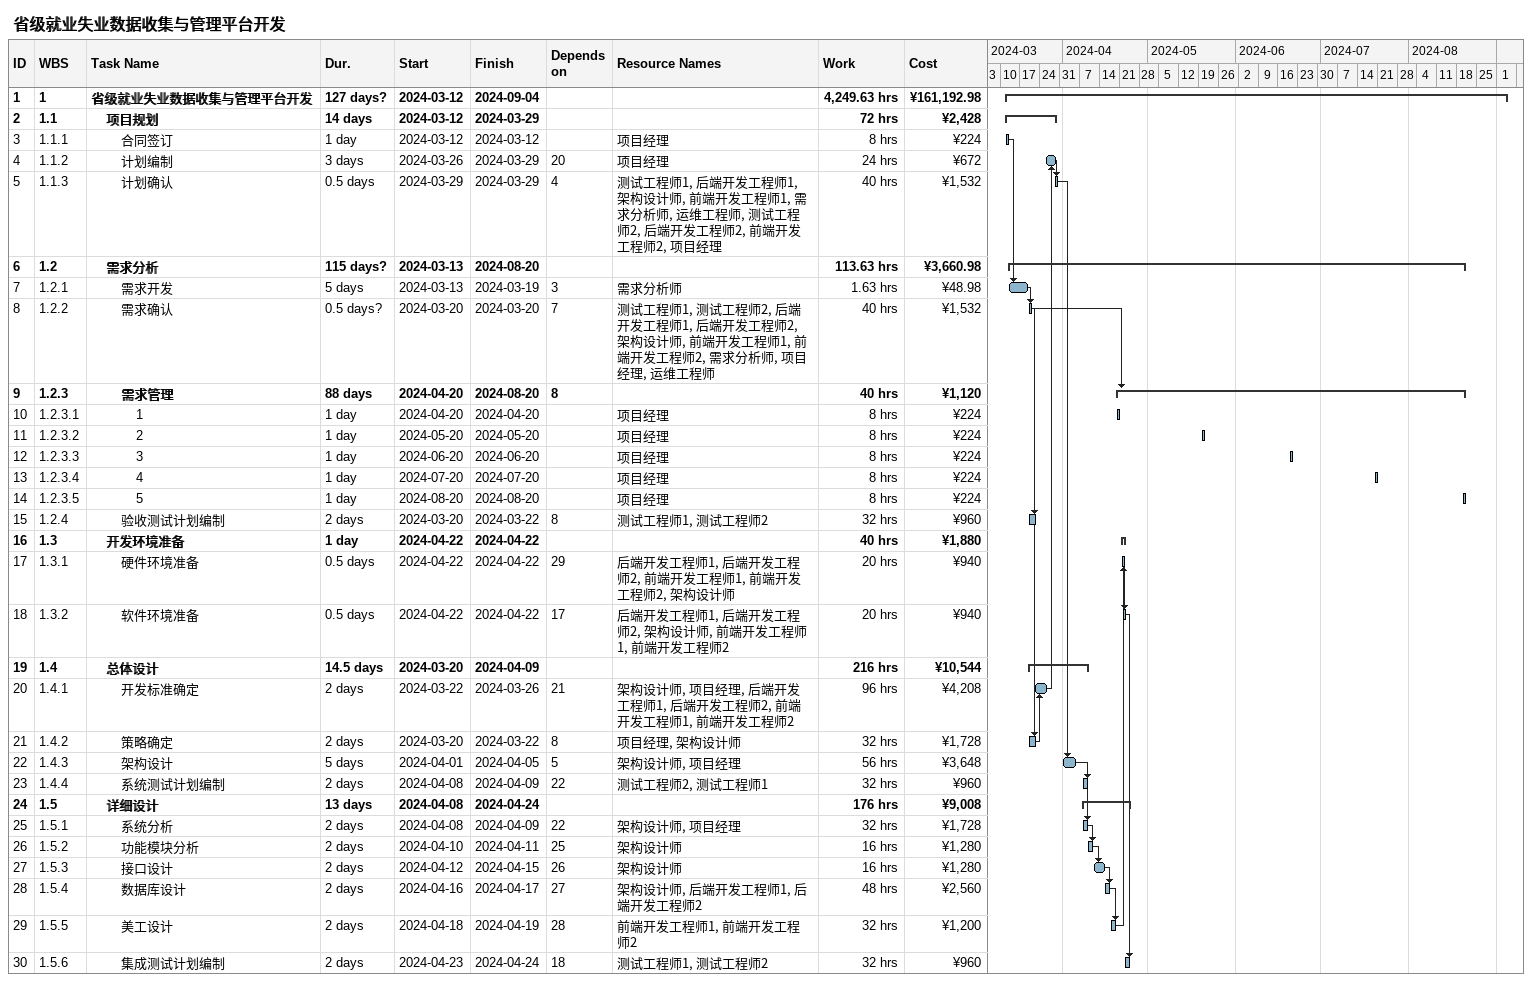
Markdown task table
省级就业失业数据收集与管理平台开发

| ID | WBS | Task | Duration | Start | Finish | Predecessors | Resources | Work (h) | Cost (¥) |
|---|---|---|---|---|---|---|---|---|---|
| 1 | 1 | **省级就业失业数据收集与管理平台开发** | 127d? | 2024-03-12 | 2024-09-04 |  |  | 4249.63 | 161192.98 |
| 2 | 1.1 | **项目规划** | 14d | 2024-03-12 | 2024-03-29 |  |  | 72 | 2428 |
| 3 | 1.1.1 | 合同签订 | 1d | 2024-03-12 | 2024-03-12 |  | 项目经理 | 8 | 224 |
| 4 | 1.1.2 | 计划编制 | 3d | 2024-03-26 | 2024-03-29 | 20 | 项目经理 | 24 | 672 |
| 5 | 1.1.3 | 计划确认 | 0.5d | 2024-03-29 | 2024-03-29 | 4 | 测试工程师1, 后端开发工程师1, 架构设计师, 前端开发工程师1, 需求分析师, 运维工程师, 测试工程师2, 后端开发工程师2, 前端开发工程师2, 项目经理 | 40 | 1532 |
| 6 | 1.2 | **需求分析** | 115d? | 2024-03-13 | 2024-08-20 |  |  | 113.63 | 3660.98 |
| 7 | 1.2.1 | 需求开发 | 5d | 2024-03-13 | 2024-03-19 | 3 | 需求分析师 | 1.63 | 48.98 |
| 8 | 1.2.2 | 需求确认 | 0.5d? | 2024-03-20 | 2024-03-20 | 7 | 测试工程师1, 测试工程师2, 后端开发工程师1, 后端开发工程师2, 架构设计师, 前端开发工程师1, 前端开发工程师2, 需求分析师, 项目经理, 运维工程师 | 40 | 1532 |
| 9 | 1.2.3 | **需求管理** | 88d | 2024-04-20 | 2024-08-20 | 8 |  | 40 | 1120 |
| 10 | 1.2.3.1 | 1 | 1d | 2024-04-20 | 2024-04-20 |  | 项目经理 | 8 | 224 |
| 11 | 1.2.3.2 | 2 | 1d | 2024-05-20 | 2024-05-20 |  | 项目经理 | 8 | 224 |
| 12 | 1.2.3.3 | 3 | 1d | 2024-06-20 | 2024-06-20 |  | 项目经理 | 8 | 224 |
| 13 | 1.2.3.4 | 4 | 1d | 2024-07-20 | 2024-07-20 |  | 项目经理 | 8 | 224 |
| 14 | 1.2.3.5 | 5 | 1d | 2024-08-20 | 2024-08-20 |  | 项目经理 | 8 | 224 |
| 15 | 1.2.4 | 验收测试计划编制 | 2d | 2024-03-20 | 2024-03-22 | 8 | 测试工程师1, 测试工程师2 | 32 | 960 |
| 16 | 1.3 | **开发环境准备** | 1d | 2024-04-22 | 2024-04-22 |  |  | 40 | 1880 |
| 17 | 1.3.1 | 硬件环境准备 | 0.5d | 2024-04-22 | 2024-04-22 | 29 | 后端开发工程师1, 后端开发工程师2, 前端开发工程师1, 前端开发工程师2, 架构设计师 | 20 | 940 |
| 18 | 1.3.2 | 软件环境准备 | 0.5d | 2024-04-22 | 2024-04-22 | 17 | 后端开发工程师1, 后端开发工程师2, 架构设计师, 前端开发工程师1, 前端开发工程师2 | 20 | 940 |
| 19 | 1.4 | **总体设计** | 14.5d | 2024-03-20 | 2024-04-09 |  |  | 216 | 10544 |
| 20 | 1.4.1 | 开发标准确定 | 2d | 2024-03-22 | 2024-03-26 | 21 | 架构设计师, 项目经理, 后端开发工程师1, 后端开发工程师2, 前端开发工程师1, 前端开发工程师2 | 96 | 4208 |
| 21 | 1.4.2 | 策略确定 | 2d | 2024-03-20 | 2024-03-22 | 8 | 项目经理, 架构设计师 | 32 | 1728 |
| 22 | 1.4.3 | 架构设计 | 5d | 2024-04-01 | 2024-04-05 | 5 | 架构设计师, 项目经理 | 56 | 3648 |
| 23 | 1.4.4 | 系统测试计划编制 | 2d | 2024-04-08 | 2024-04-09 | 22 | 测试工程师2, 测试工程师1 | 32 | 960 |
| 24 | 1.5 | **详细设计** | 13d | 2024-04-08 | 2024-04-24 |  |  | 176 | 9008 |
| 25 | 1.5.1 | 系统分析 | 2d | 2024-04-08 | 2024-04-09 | 22 | 架构设计师, 项目经理 | 32 | 1728 |
| 26 | 1.5.2 | 功能模块分析 | 2d | 2024-04-10 | 2024-04-11 | 25 | 架构设计师 | 16 | 1280 |
| 27 | 1.5.3 | 接口设计 | 2d | 2024-04-12 | 2024-04-15 | 26 | 架构设计师 | 16 | 1280 |
| 28 | 1.5.4 | 数据库设计 | 2d | 2024-04-16 | 2024-04-17 | 27 | 架构设计师, 后端开发工程师1, 后端开发工程师2 | 48 | 2560 |
| 29 | 1.5.5 | 美工设计 | 2d | 2024-04-18 | 2024-04-19 | 28 | 前端开发工程师1, 前端开发工程师2 | 32 | 1200 |
| 30 | 1.5.6 | 集成测试计划编制 | 2d | 2024-04-23 | 2024-04-24 | 18 | 测试工程师1, 测试工程师2 | 32 | 960 |
